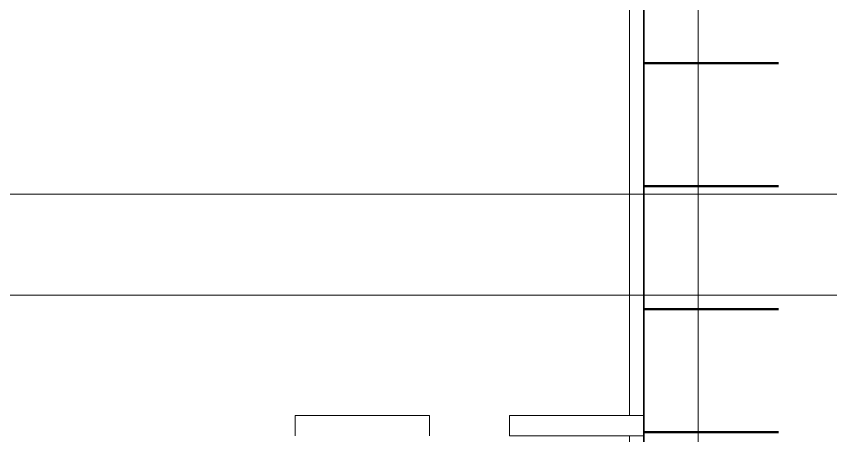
# Model space of a CAD drawing. Header units: millimetres. Extents: x -41779 to 122129, y -6962 to 59838.
# Drawn here: x 49028 to 61159, y 9186 to 15431 of the extents above; entities that cross this region are included whole.
import ezdxf

# ---------------------------------------------------------------- set-up
doc = ezdxf.new("R2010")
doc.units = ezdxf.units.MM
doc.linetypes.add('Grid Line', pattern=[10, 8, -1, 0, -1])
for name, color, linetype, lineweight in [('A-DETL', 90, 'Continuous', 5), ('A-FLOR', 192, 'Continuous', 5), ('A-WALL', 113, 'Continuous', 15), ('S-BEAM', 12, 'Continuous', 15), ('S-GRID', 1, 'Continuous', 5)]:
    doc.layers.add(name, color=color, linetype=linetype, lineweight=lineweight)

# ---------------------------------------------------------------- blocks, each defined once
blk = doc.blocks.new('BMS-SUPPER STRUCTURE_180317_rvt-1-Level 2 -  BRACKET LAYOUT')
at = {"layer": 'A-FLOR', "color": 9}
for p, q in [((58373, 16726), (58373, 9486)), ((58373, 9486), (58373, 9186))]:
    blk.add_line(p, q, dxfattribs=at)
at = {"layer": 'A-FLOR', "color": 55}
for p, q in [((58373, 9486), (58373, 16726)), ((58373, 3041), (58373, 9186))]:
    blk.add_line(p, q, dxfattribs=at)
at = {"layer": 'A-FLOR', "color": 43}
blk.add_line((58373, 9186), (58373, 9486), dxfattribs=at)
at = {"layer": 'A-WALL', "color": 8, "lineweight": 18}
for p, q in [((55183, 9486), (53183, 9486)), ((53183, 9486), (53183, 9186)), ((55183, 9186), (55183, 9486)), ((58373, 9486), (56373, 9486)), ((56373, 9486), (56373, 9186)), ((58373, 9186), (58373, 9486)), ((56373, 9186), (58373, 9186))]:
    blk.add_line(p, q, dxfattribs=at)
at = {"layer": 'A-WALL', "color": 253, "lineweight": 13}
for p, q in [((53183, 9186), (53183, 9486)), ((55183, 9486), (53183, 9486)), ((55183, 9486), (55183, 9186)), ((56373, 9186), (56373, 9486)), ((58373, 9486), (56373, 9486)), ((58373, 9486), (58373, 9186)), ((56373, 9186), (58373, 9186))]:
    blk.add_line(p, q, dxfattribs=at)
at = {"layer": 'S-BEAM', "color": 254, "lineweight": 13}
for p, q in [((58163, 9486), (58163, 16726)), ((58373, 9486), (58373, 16726)), ((58163, 9486), (58373, 9486)), ((58163, 9186), (58373, 9186)), ((58163, 3251), (58163, 9186)), ((58373, 5081), (58373, 9186))]:
    blk.add_line(p, q, dxfattribs=at)
at = {"layer": 'S-BEAM', "color": 135, "lineweight": 13}
for p, q in [((58163, 9486), (58163, 16726)), ((58373, 16726), (58373, 9486)), ((58163, 9186), (58163, 3251)), ((58373, 3041), (58373, 9186))]:
    blk.add_line(p, q, dxfattribs=at)
at = {"layer": 'S-BEAM', "color": 253, "lineweight": 13}
for p, q in [((58373, 9486), (58163, 9486)), ((58373, 9186), (58163, 9186))]:
    blk.add_line(p, q, dxfattribs=at)

msp = doc.modelspace()

# ---------------------------------------------------------------- linework, layer by layer
at = {"layer": 'A-DETL', "lineweight": 50}
for p, q in [((58383, 14731), (60383, 14731)), ((58383, 12901), (60383, 12901)), ((58383, 11071), (60383, 11071)), ((58383, 9241), (60383, 9241))]:
    msp.add_line(p, q, dxfattribs=at)
at = {"layer": 'S-GRID', "linetype": 'Grid Line'}
for p, q in [((58383, 55247), (58383, -1908)), ((59183, 55247), (59183, -1908)), ((76597, 12781), (-26915, 12781)), ((76597, 11281), (-26915, 11281))]:
    msp.add_line(p, q, dxfattribs=at)

# ---------------------------------------------------------------- block references
at = {"lineweight": 5}
msp.add_blockref('BMS-SUPPER STRUCTURE_180317_rvt-1-Level 2 -  BRACKET LAYOUT', (0, 0), dxfattribs=at)

doc.saveas('drawing.dxf')
